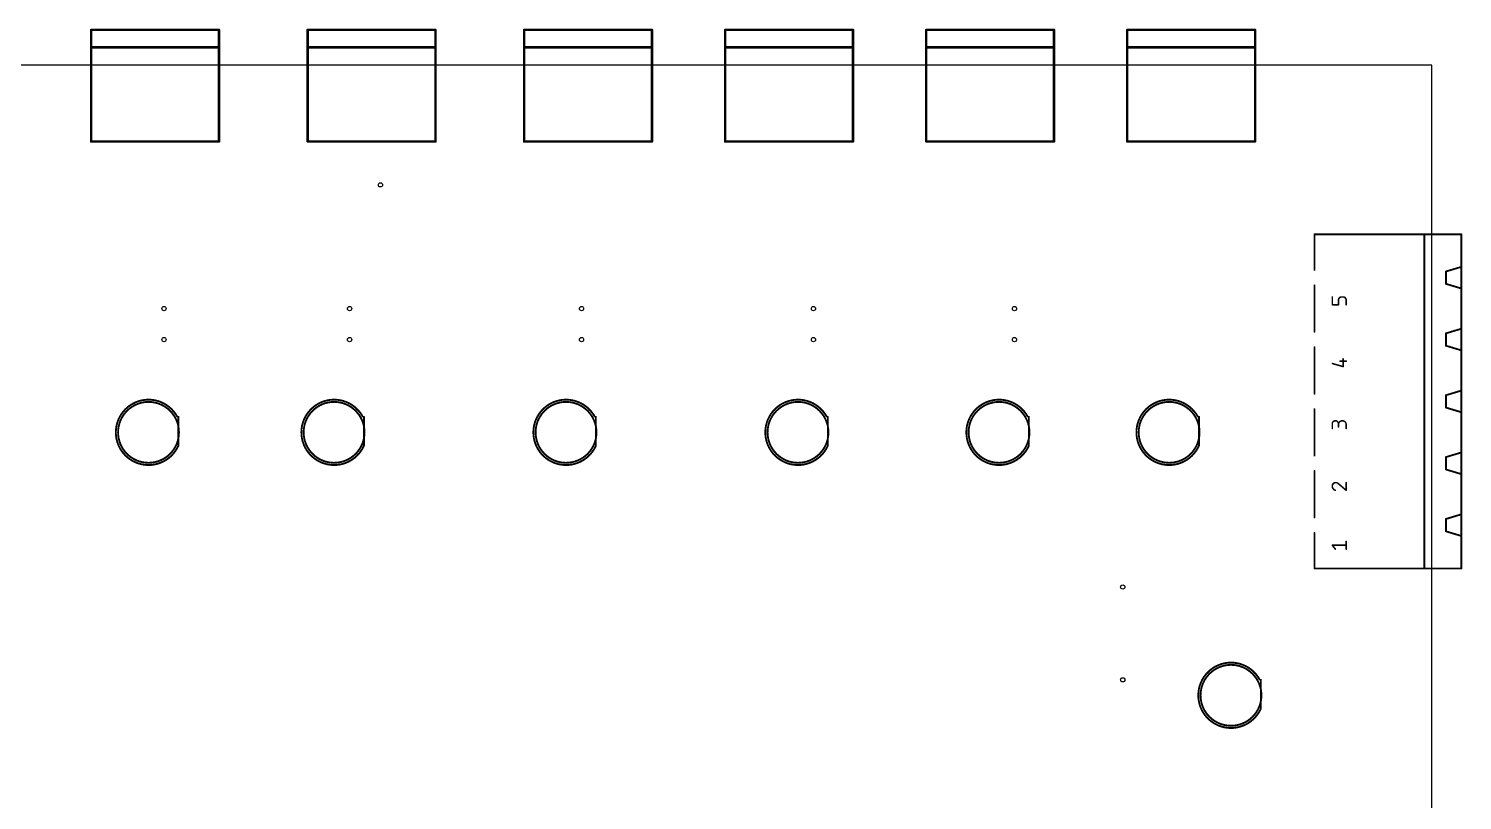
# Model space of a CAD drawing. Extents: x -9 to 239, y 3 to 146.
# Drawn here: x 121 to 238.7, y 82.8 to 146.2 of the extents above; entities that cross this region are included whole.
import ezdxf

# ---------------------------------------------------------------- set-up
doc = ezdxf.new("R2010")
doc.units = 0
for name, color, linetype in [('20', 53, 'CONTINUOUS'), ('21', 40, 'CONTINUOUS'), ('44', 253, 'CONTINUOUS')]:
    doc.layers.add(name, color=color, linetype=linetype)

msp = doc.modelspace()

# ---------------------------------------------------------------- linework, layer by layer
at = {"layer": '20'}
for p, q in [((236.2, 143.18), (-7.62, 143.18)), ((236.2, 2.54), (236.2, 143.18))]:
    msp.add_line(p, q, dxfattribs=at)
at = {"layer": '21'}
for points, const_width in [([(126.098, 144.636), (126.098, 146.071)], 0.2032), ([(126.098, 146.071), (133.098, 146.071)], 0.2032), ([(133.098, 146.071), (136.598, 146.071)], 0.2032), ([(136.598, 146.071), (136.598, 144.636)], 0.2032), ([(143.878, 144.636), (143.878, 146.071)], 0.2032), ([(143.878, 146.071), (150.878, 146.071)], 0.2032), ([(150.878, 146.071), (154.378, 146.071)], 0.2032), ([(154.378, 146.071), (154.378, 144.636)], 0.2032), ([(161.658, 144.636), (161.658, 146.071)], 0.2032), ([(161.658, 146.071), (168.658, 146.071)], 0.2032), ([(168.658, 146.071), (172.158, 146.071)], 0.2032), ([(172.158, 146.071), (172.158, 144.636)], 0.2032), ([(178.168, 144.636), (178.168, 146.071)], 0.2032), ([(178.168, 146.071), (185.168, 146.071)], 0.2032), ([(185.168, 146.071), (188.668, 146.071)], 0.2032), ([(188.668, 146.071), (188.668, 144.636)], 0.2032), ([(194.678, 144.636), (194.678, 146.071)], 0.2032), ([(194.678, 146.071), (201.678, 146.071)], 0.2032), ([(201.678, 146.071), (205.178, 146.071)], 0.2032), ([(205.178, 146.071), (205.178, 144.636)], 0.2032), ([(211.188, 144.636), (211.188, 146.071)], 0.2032), ([(211.188, 146.071), (218.188, 146.071)], 0.2032), ([(218.188, 146.071), (221.688, 146.071)], 0.2032), ([(221.688, 146.071), (221.688, 144.636)], 0.2032), ([(126.098, 136.912), (126.098, 144.636)], 0.2032), ([(126.098, 144.636), (133.098, 144.636)], 0.2032), ([(133.098, 144.636), (136.598, 144.636)], 0.2032), ([(136.598, 144.636), (136.598, 136.912)], 0.2032), ([(143.878, 136.912), (143.878, 144.636)], 0.2032), ([(143.878, 144.636), (150.878, 144.636)], 0.2032), ([(150.878, 144.636), (154.378, 144.636)], 0.2032), ([(154.378, 144.636), (154.378, 136.912)], 0.2032), ([(161.658, 136.912), (161.658, 144.636)], 0.2032), ([(161.658, 144.636), (168.658, 144.636)], 0.2032), ([(168.658, 144.636), (172.158, 144.636)], 0.2032), ([(172.158, 144.636), (172.158, 136.912)], 0.2032), ([(178.168, 136.912), (178.168, 144.636)], 0.2032), ([(178.168, 144.636), (185.168, 144.636)], 0.2032), ([(185.168, 144.636), (188.668, 144.636)], 0.2032), ([(188.668, 144.636), (188.668, 136.912)], 0.2032), ([(194.678, 136.912), (194.678, 144.636)], 0.2032), ([(194.678, 144.636), (201.678, 144.636)], 0.2032), ([(201.678, 144.636), (205.178, 144.636)], 0.2032), ([(205.178, 144.636), (205.178, 136.912)], 0.2032), ([(211.188, 136.912), (211.188, 144.636)], 0.2032), ([(211.188, 144.636), (218.188, 144.636)], 0.2032), ([(218.188, 144.636), (221.688, 144.636)], 0.2032), ([(221.688, 144.636), (221.688, 136.912)], 0.2032), ([(133.098, 136.912), (126.098, 136.912)], 0.2032), ([(136.598, 136.912), (133.098, 136.912)], 0.2032), ([(150.878, 136.912), (143.878, 136.912)], 0.2032), ([(154.378, 136.912), (150.878, 136.912)], 0.2032), ([(168.658, 136.912), (161.658, 136.912)], 0.2032), ([(172.158, 136.912), (168.658, 136.912)], 0.2032), ([(185.168, 136.912), (178.168, 136.912)], 0.2032), ([(188.668, 136.912), (185.168, 136.912)], 0.2032), ([(201.678, 136.912), (194.678, 136.912)], 0.2032), ([(205.178, 136.912), (201.678, 136.912)], 0.2032), ([(218.188, 136.912), (211.188, 136.912)], 0.2032), ([(221.688, 136.912), (218.188, 136.912)], 0.2032), ([(226.568, 126.365), (226.568, 129.286)], 0.1524), ([(226.568, 129.286), (235.585, 129.286)], 0.1524), ([(235.585, 101.854), (235.585, 129.286)], 0.1524), ([(235.585, 129.286), (238.633, 129.286)], 0.1524), ([(238.633, 126.619), (238.633, 129.286)], 0.1524), ([(238.633, 126.619), (237.363, 126.238)], 0.1524), ([(237.363, 125.222), (237.363, 126.238)], 0.1524), ([(238.633, 124.841), (238.633, 126.619)], 0.1524), ([(226.568, 121.285), (226.568, 125.095)], 0.1524), ([(238.633, 124.841), (237.363, 125.222)], 0.1524), ([(238.633, 121.539), (238.633, 124.841)], 0.1524), ([(228.0285, 123.5075), (228.0285, 124.1425)], 0.127), ([(228.5365, 123.8885), (228.5365, 123.5075)], 0.127), ([(228.9175, 124.1425), (228.7905, 124.1425)], 0.127), ([(229.1715, 123.5075), (229.1715, 123.8885)], 0.127), ([(228.5365, 123.5075), (228.0285, 123.5075)], 0.127), ([(238.633, 121.539), (237.363, 121.158)], 0.1524), ([(238.633, 119.761), (238.633, 121.539)], 0.1524), ([(237.363, 120.142), (237.363, 121.158)], 0.1524), ([(238.633, 119.761), (237.363, 120.142)], 0.1524), ([(226.568, 116.205), (226.568, 120.015)], 0.1524), ([(228.6635, 118.872), (229.1715, 118.872)], 0.127), ([(228.9175, 118.4275), (228.9175, 119.0625)], 0.127), ([(238.633, 116.459), (238.633, 119.761)], 0.1524), ([(228.0285, 118.6815), (228.9175, 118.4275)], 0.127), ([(238.633, 116.459), (237.363, 116.078)], 0.1524), ([(237.363, 115.062), (237.363, 116.078)], 0.1524), ([(238.633, 114.681), (238.633, 116.459)], 0.1524), ([(133.26, 111.93), (133.26, 114.305)], 0.1524), ([(148.5, 111.93), (148.5, 114.305)], 0.1524), ([(167.55, 111.93), (167.55, 114.305)], 0.1524), ([(186.6, 111.93), (186.6, 114.305)], 0.1524), ([(203.11, 111.93), (203.11, 114.305)], 0.1524), ([(217.08, 111.93), (217.08, 114.305)], 0.1524), ([(226.568, 111.125), (226.568, 114.935)], 0.1524), ([(238.633, 114.681), (237.363, 115.062)], 0.1524), ([(238.633, 111.379), (238.633, 114.681)], 0.1524), ([(228.0285, 113.3475), (228.0285, 113.7285)], 0.127), ([(228.5365, 113.7285), (228.5365, 113.4745)], 0.127), ([(229.1715, 113.3475), (229.1715, 113.665)], 0.127), ([(238.633, 111.379), (237.363, 110.998)], 0.1524), ([(237.363, 109.982), (237.363, 110.998)], 0.1524), ([(238.633, 109.601), (238.633, 111.379)], 0.1524), ([(226.568, 106.045), (226.568, 109.855)], 0.1524), ([(238.633, 109.601), (237.363, 109.982)], 0.1524), ([(238.633, 106.299), (238.633, 109.601)], 0.1524), ([(228.5365, 108.8073), (229.1715, 108.2675)], 0.127), ([(229.1715, 108.2675), (229.1715, 108.9025)], 0.127), ([(238.633, 106.299), (237.363, 105.918)], 0.1524), ([(237.363, 105.918), (237.363, 104.902)], 0.1524), ([(238.633, 104.521), (238.633, 106.299)], 0.1524), ([(226.568, 101.854), (226.568, 104.775)], 0.1524), ([(238.633, 104.521), (237.363, 104.902)], 0.1524), ([(228.2825, 103.4415), (228.0285, 103.759)], 0.127), ([(228.0285, 103.759), (229.1715, 103.759)], 0.127), ([(229.1715, 103.4415), (229.1715, 104.0765)], 0.127), ([(238.633, 101.854), (238.633, 104.521)], 0.1524), ([(226.568, 101.854), (235.585, 101.854)], 0.1524), ([(235.585, 101.854), (238.633, 101.854)], 0.1524), ([(222.16, 90.34), (222.16, 92.715)], 0.1524)]:
    msp.add_lwpolyline(points, dxfattribs=dict(at, const_width=const_width))
for points, const_width in [([(126.1488, 146.071, 1), (126.0472, 146.071)], 0.1016), ([(126.098, 146.1218, 1), (126.098, 146.0202)], 0.1016), ([(133.098, 146.1218, 1), (133.098, 146.0202)], 0.1016), ([(133.098, 146.0202, 1), (133.098, 146.1218)], 0.1016), ([(136.6488, 146.071, 1), (136.5472, 146.071)], 0.1016), ([(136.598, 146.0202, 1), (136.598, 146.1218)], 0.1016), ([(143.9288, 146.071, 1), (143.8272, 146.071)], 0.1016), ([(143.878, 146.1218, 1), (143.878, 146.0202)], 0.1016), ([(150.878, 146.1218, 1), (150.878, 146.0202)], 0.1016), ([(150.878, 146.0202, 1), (150.878, 146.1218)], 0.1016), ([(154.4288, 146.071, 1), (154.3272, 146.071)], 0.1016), ([(154.378, 146.0202, 1), (154.378, 146.1218)], 0.1016), ([(161.7088, 146.071, 1), (161.6072, 146.071)], 0.1016), ([(161.658, 146.1218, 1), (161.658, 146.0202)], 0.1016), ([(168.658, 146.1218, 1), (168.658, 146.0202)], 0.1016), ([(168.658, 146.0202, 1), (168.658, 146.1218)], 0.1016), ([(172.2088, 146.071, 1), (172.1072, 146.071)], 0.1016), ([(172.158, 146.0202, 1), (172.158, 146.1218)], 0.1016), ([(178.2188, 146.071, 1), (178.1172, 146.071)], 0.1016), ([(178.168, 146.1218, 1), (178.168, 146.0202)], 0.1016), ([(185.168, 146.1218, 1), (185.168, 146.0202)], 0.1016), ([(185.168, 146.0202, 1), (185.168, 146.1218)], 0.1016), ([(188.7188, 146.071, 1), (188.6172, 146.071)], 0.1016), ([(188.668, 146.0202, 1), (188.668, 146.1218)], 0.1016), ([(194.7288, 146.071, 1), (194.6272, 146.071)], 0.1016), ([(194.678, 146.1218, 1), (194.678, 146.0202)], 0.1016), ([(201.678, 146.1218, 1), (201.678, 146.0202)], 0.1016), ([(201.678, 146.0202, 1), (201.678, 146.1218)], 0.1016), ([(205.2288, 146.071, 1), (205.1272, 146.071)], 0.1016), ([(205.178, 146.0202, 1), (205.178, 146.1218)], 0.1016), ([(211.2388, 146.071, 1), (211.1372, 146.071)], 0.1016), ([(211.188, 146.1218, 1), (211.188, 146.0202)], 0.1016), ([(218.188, 146.1218, 1), (218.188, 146.0202)], 0.1016), ([(218.188, 146.0202, 1), (218.188, 146.1218)], 0.1016), ([(221.7388, 146.071, 1), (221.6372, 146.071)], 0.1016), ([(221.688, 146.0202, 1), (221.688, 146.1218)], 0.1016), ([(126.1488, 144.636, 1), (126.0472, 144.636)], 0.1016), ([(126.098, 144.6868, 1), (126.098, 144.5852)], 0.1016), ([(126.0472, 144.636, 1), (126.1488, 144.636)], 0.1016), ([(133.098, 144.6868, 1), (133.098, 144.5852)], 0.1016), ([(133.098, 144.5852, 1), (133.098, 144.6868)], 0.1016), ([(136.6488, 144.636, 1), (136.5472, 144.636)], 0.1016), ([(136.5472, 144.636, 1), (136.6488, 144.636)], 0.1016), ([(136.598, 144.5852, 1), (136.598, 144.6868)], 0.1016), ([(143.9288, 144.636, 1), (143.8272, 144.636)], 0.1016), ([(143.878, 144.6868, 1), (143.878, 144.5852)], 0.1016), ([(143.8272, 144.636, 1), (143.9288, 144.636)], 0.1016), ([(150.878, 144.6868, 1), (150.878, 144.5852)], 0.1016), ([(150.878, 144.5852, 1), (150.878, 144.6868)], 0.1016), ([(154.4288, 144.636, 1), (154.3272, 144.636)], 0.1016), ([(154.3272, 144.636, 1), (154.4288, 144.636)], 0.1016), ([(154.378, 144.5852, 1), (154.378, 144.6868)], 0.1016), ([(161.7088, 144.636, 1), (161.6072, 144.636)], 0.1016), ([(161.658, 144.6868, 1), (161.658, 144.5852)], 0.1016), ([(161.6072, 144.636, 1), (161.7088, 144.636)], 0.1016), ([(168.658, 144.6868, 1), (168.658, 144.5852)], 0.1016), ([(168.658, 144.5852, 1), (168.658, 144.6868)], 0.1016), ([(172.2088, 144.636, 1), (172.1072, 144.636)], 0.1016), ([(172.1072, 144.636, 1), (172.2088, 144.636)], 0.1016), ([(172.158, 144.5852, 1), (172.158, 144.6868)], 0.1016), ([(178.2188, 144.636, 1), (178.1172, 144.636)], 0.1016), ([(178.168, 144.6868, 1), (178.168, 144.5852)], 0.1016), ([(178.1172, 144.636, 1), (178.2188, 144.636)], 0.1016), ([(185.168, 144.6868, 1), (185.168, 144.5852)], 0.1016), ([(185.168, 144.5852, 1), (185.168, 144.6868)], 0.1016), ([(188.7188, 144.636, 1), (188.6172, 144.636)], 0.1016), ([(188.6172, 144.636, 1), (188.7188, 144.636)], 0.1016), ([(188.668, 144.5852, 1), (188.668, 144.6868)], 0.1016), ([(194.7288, 144.636, 1), (194.6272, 144.636)], 0.1016), ([(194.678, 144.6868, 1), (194.678, 144.5852)], 0.1016), ([(194.6272, 144.636, 1), (194.7288, 144.636)], 0.1016), ([(201.678, 144.6868, 1), (201.678, 144.5852)], 0.1016), ([(201.678, 144.5852, 1), (201.678, 144.6868)], 0.1016), ([(205.2288, 144.636, 1), (205.1272, 144.636)], 0.1016), ([(205.1272, 144.636, 1), (205.2288, 144.636)], 0.1016), ([(205.178, 144.5852, 1), (205.178, 144.6868)], 0.1016), ([(211.2388, 144.636, 1), (211.1372, 144.636)], 0.1016), ([(211.188, 144.6868, 1), (211.188, 144.5852)], 0.1016), ([(211.1372, 144.636, 1), (211.2388, 144.636)], 0.1016), ([(218.188, 144.6868, 1), (218.188, 144.5852)], 0.1016), ([(218.188, 144.5852, 1), (218.188, 144.6868)], 0.1016), ([(221.7388, 144.636, 1), (221.6372, 144.636)], 0.1016), ([(221.6372, 144.636, 1), (221.7388, 144.636)], 0.1016), ([(221.688, 144.5852, 1), (221.688, 144.6868)], 0.1016), ([(126.098, 136.9628, 1), (126.098, 136.8612)], 0.1016), ([(126.0472, 136.912, 1), (126.1488, 136.912)], 0.1016), ([(133.098, 136.9628, 1), (133.098, 136.8612)], 0.1016), ([(133.098, 136.8612, 1), (133.098, 136.9628)], 0.1016), ([(136.5472, 136.912, 1), (136.6488, 136.912)], 0.1016), ([(136.598, 136.8612, 1), (136.598, 136.9628)], 0.1016), ([(143.878, 136.9628, 1), (143.878, 136.8612)], 0.1016), ([(143.8272, 136.912, 1), (143.9288, 136.912)], 0.1016), ([(150.878, 136.9628, 1), (150.878, 136.8612)], 0.1016), ([(150.878, 136.8612, 1), (150.878, 136.9628)], 0.1016), ([(154.3272, 136.912, 1), (154.4288, 136.912)], 0.1016), ([(154.378, 136.8612, 1), (154.378, 136.9628)], 0.1016), ([(161.658, 136.9628, 1), (161.658, 136.8612)], 0.1016), ([(161.6072, 136.912, 1), (161.7088, 136.912)], 0.1016), ([(168.658, 136.9628, 1), (168.658, 136.8612)], 0.1016), ([(168.658, 136.8612, 1), (168.658, 136.9628)], 0.1016), ([(172.1072, 136.912, 1), (172.2088, 136.912)], 0.1016), ([(172.158, 136.8612, 1), (172.158, 136.9628)], 0.1016), ([(178.168, 136.9628, 1), (178.168, 136.8612)], 0.1016), ([(178.1172, 136.912, 1), (178.2188, 136.912)], 0.1016), ([(185.168, 136.9628, 1), (185.168, 136.8612)], 0.1016), ([(185.168, 136.8612, 1), (185.168, 136.9628)], 0.1016), ([(188.6172, 136.912, 1), (188.7188, 136.912)], 0.1016), ([(188.668, 136.8612, 1), (188.668, 136.9628)], 0.1016), ([(194.678, 136.9628, 1), (194.678, 136.8612)], 0.1016), ([(194.6272, 136.912, 1), (194.7288, 136.912)], 0.1016), ([(201.678, 136.9628, 1), (201.678, 136.8612)], 0.1016), ([(201.678, 136.8612, 1), (201.678, 136.9628)], 0.1016), ([(205.1272, 136.912, 1), (205.2288, 136.912)], 0.1016), ([(205.178, 136.8612, 1), (205.178, 136.9628)], 0.1016), ([(211.188, 136.9628, 1), (211.188, 136.8612)], 0.1016), ([(211.1372, 136.912, 1), (211.2388, 136.912)], 0.1016), ([(218.188, 136.9628, 1), (218.188, 136.8612)], 0.1016), ([(218.188, 136.8612, 1), (218.188, 136.9628)], 0.1016), ([(221.6372, 136.912, 1), (221.7388, 136.912)], 0.1016), ([(221.688, 136.8612, 1), (221.688, 136.9628)], 0.1016), ([(226.6061, 129.286, 1), (226.5299, 129.286)], 0.0762), ([(226.568, 129.3241, 1), (226.568, 129.2479)], 0.0762), ([(235.6231, 129.286, 1), (235.5469, 129.286)], 0.0762), ([(235.585, 129.3241, 1), (235.585, 129.2479)], 0.0762), ([(235.585, 129.2479, 1), (235.585, 129.3241)], 0.0762), ([(238.6711, 129.286, 1), (238.5949, 129.286)], 0.0762), ([(238.633, 129.2479, 1), (238.633, 129.3241)], 0.0762), ([(226.5299, 126.365, 1), (226.6061, 126.365)], 0.0762), ([(237.4011, 126.238, 1), (237.3249, 126.238)], 0.0762), ([(237.3521, 126.2745, 1), (237.3739, 126.2015)], 0.0762), ([(238.6711, 126.619, 1), (238.5949, 126.619)], 0.0762), ([(238.5949, 126.619, 1), (238.6711, 126.619)], 0.0762), ([(238.6439, 126.5825, 1), (238.6221, 126.6555)], 0.0762), ([(226.6061, 125.095, 1), (226.5299, 125.095)], 0.0762), ([(237.3739, 125.2585, 1), (237.3521, 125.1855)], 0.0762), ([(237.3249, 125.222, 1), (237.4011, 125.222)], 0.0762), ([(238.6711, 124.841, 1), (238.5949, 124.841)], 0.0762), ([(238.5949, 124.841, 1), (238.6711, 124.841)], 0.0762), ([(238.6221, 124.8045, 1), (238.6439, 124.8775)], 0.0762), ([(228.0602, 124.1425, 1), (227.9968, 124.1425)], 0.0635), ([(228.7905, 124.1425, 0.4142), (228.5365, 123.8885)], 0.127), ([(228.5683, 123.8885, 1), (228.5048, 123.8885)], 0.0635), ([(228.5048, 123.8885, 1), (228.5683, 123.8885)], 0.0635), ([(228.7905, 124.1743, 1), (228.7905, 124.1108)], 0.0635), ([(228.7905, 124.1108, 1), (228.7905, 124.1743)], 0.0635), ([(228.9175, 124.1743, 1), (228.9175, 124.1108)], 0.0635), ([(229.1715, 123.8885, 0.4142), (228.9175, 124.1425)], 0.127), ([(228.9175, 124.1108, 1), (228.9175, 124.1743)], 0.0635), ([(229.2032, 123.8885, 1), (229.1398, 123.8885)], 0.0635), ([(229.1398, 123.8885, 1), (229.2032, 123.8885)], 0.0635), ([(228.0285, 123.5393, 1), (228.0285, 123.4758)], 0.0635), ([(227.9968, 123.5075, 1), (228.0602, 123.5075)], 0.0635), ([(228.5048, 123.5075, 1), (228.5683, 123.5075)], 0.0635), ([(228.5365, 123.4758, 1), (228.5365, 123.5393)], 0.0635), ([(229.1398, 123.5075, 1), (229.2032, 123.5075)], 0.0635), ([(226.5299, 121.285, 1), (226.6061, 121.285)], 0.0762), ([(238.6711, 121.539, 1), (238.5949, 121.539)], 0.0762), ([(238.5949, 121.539, 1), (238.6711, 121.539)], 0.0762), ([(238.6439, 121.5025, 1), (238.6221, 121.5755)], 0.0762), ([(237.4011, 121.158, 1), (237.3249, 121.158)], 0.0762), ([(237.3521, 121.1945, 1), (237.3739, 121.1215)], 0.0762), ([(237.3739, 120.1785, 1), (237.3521, 120.1055)], 0.0762), ([(237.3249, 120.142, 1), (237.4011, 120.142)], 0.0762), ([(226.6061, 120.015, 1), (226.5299, 120.015)], 0.0762), ([(228.6635, 118.9038, 1), (228.6635, 118.8402)], 0.0635), ([(228.9493, 119.0625, 1), (228.8858, 119.0625)], 0.0635), ([(229.1715, 118.8402, 1), (229.1715, 118.9038)], 0.0635), ([(238.6711, 119.761, 1), (238.5949, 119.761)], 0.0762), ([(238.5949, 119.761, 1), (238.6711, 119.761)], 0.0762), ([(238.6221, 119.7245, 1), (238.6439, 119.7975)], 0.0762), ([(228.0372, 118.712, 1), (228.0198, 118.651)], 0.0635), ([(228.8858, 118.4275, 1), (228.9493, 118.4275)], 0.0635), ([(228.9088, 118.397, 1), (228.9262, 118.458)], 0.0635), ([(133.16, 114.33, 4.2361), (133.26, 111.93)], 0.1524), ([(130.81, 110.53, 1), (130.81, 115.53, 1), (130.81, 110.53)], 0.1524), ([(148.4, 114.33, 4.2361), (148.5, 111.93)], 0.1524), ([(146.05, 110.53, 1), (146.05, 115.53, 1), (146.05, 110.53)], 0.1524), ([(167.45, 114.33, 4.2361), (167.55, 111.93)], 0.1524), ([(165.1, 110.53, 1), (165.1, 115.53, 1), (165.1, 110.53)], 0.1524), ([(186.5, 114.33, 4.2361), (186.6, 111.93)], 0.1524), ([(184.15, 110.53, 1), (184.15, 115.53, 1), (184.15, 110.53)], 0.1524), ([(203.01, 114.33, 4.2361), (203.11, 111.93)], 0.1524), ([(200.66, 110.53, 1), (200.66, 115.53, 1), (200.66, 110.53)], 0.1524), ([(216.98, 114.33, 4.2361), (217.08, 111.93)], 0.1524), ([(214.63, 110.53, 1), (214.63, 115.53, 1), (214.63, 110.53)], 0.1524), ([(226.5299, 116.205, 1), (226.6061, 116.205)], 0.0762), ([(237.4011, 116.078, 1), (237.3249, 116.078)], 0.0762), ([(237.3521, 116.1145, 1), (237.3739, 116.0415)], 0.0762), ([(238.6711, 116.459, 1), (238.5949, 116.459)], 0.0762), ([(238.5949, 116.459, 1), (238.6711, 116.459)], 0.0762), ([(238.6439, 116.4225, 1), (238.6221, 116.4955)], 0.0762), ([(133.1267, 114.3116, 1), (133.1933, 114.3484)], 0.0762), ([(133.2981, 114.305, 1), (133.2219, 114.305)], 0.0762), ([(148.3667, 114.3116, 1), (148.4333, 114.3484)], 0.0762), ([(148.5381, 114.305, 1), (148.4619, 114.305)], 0.0762), ([(167.4167, 114.3116, 1), (167.4833, 114.3484)], 0.0762), ([(167.5881, 114.305, 1), (167.5119, 114.305)], 0.0762), ([(186.4667, 114.3116, 1), (186.5333, 114.3484)], 0.0762), ([(186.6381, 114.305, 1), (186.5619, 114.305)], 0.0762), ([(202.9767, 114.3116, 1), (203.0433, 114.3484)], 0.0762), ([(203.1481, 114.305, 1), (203.0719, 114.305)], 0.0762), ([(216.9467, 114.3116, 1), (217.0133, 114.3484)], 0.0762), ([(217.1181, 114.305, 1), (217.0419, 114.305)], 0.0762), ([(226.6061, 114.935, 1), (226.5299, 114.935)], 0.0762), ([(237.3739, 115.0985, 1), (237.3521, 115.0255)], 0.0762), ([(237.3249, 115.062, 1), (237.4011, 115.062)], 0.0762), ([(238.6711, 114.681, 1), (238.5949, 114.681)], 0.0762), ([(238.5949, 114.681, 1), (238.6711, 114.681)], 0.0762), ([(238.6221, 114.6445, 1), (238.6439, 114.7175)], 0.0762), ([(228.5365, 113.7285, 1), (228.0285, 113.7285)], 0.127), ([(228.0602, 113.7285, 1), (227.9968, 113.7285)], 0.0635), ([(227.9968, 113.7285, 1), (228.0602, 113.7285)], 0.0635), ([(227.9968, 113.3475, 1), (228.0602, 113.3475)], 0.0635), ([(229.1715, 113.665, 1), (228.5365, 113.665)], 0.127), ([(228.5683, 113.7285, 1), (228.5048, 113.7285)], 0.0635), ([(228.5048, 113.7285, 1), (228.5683, 113.7285)], 0.0635), ([(228.5048, 113.665, 1), (228.5683, 113.665)], 0.0635), ([(228.5048, 113.4745, 1), (228.5683, 113.4745)], 0.0635), ([(229.2032, 113.665, 1), (229.1398, 113.665)], 0.0635), ([(229.1398, 113.665, 1), (229.2032, 113.665)], 0.0635), ([(229.1398, 113.3475, 1), (229.2032, 113.3475)], 0.0635), ([(133.2219, 111.93, 1), (133.2981, 111.93)], 0.0762), ([(133.2948, 111.9144, 1), (133.2252, 111.9456)], 0.0762), ([(148.4619, 111.93, 1), (148.5381, 111.93)], 0.0762), ([(148.5348, 111.9144, 1), (148.4652, 111.9456)], 0.0762), ([(167.5119, 111.93, 1), (167.5881, 111.93)], 0.0762), ([(167.5848, 111.9144, 1), (167.5152, 111.9456)], 0.0762), ([(186.5619, 111.93, 1), (186.6381, 111.93)], 0.0762), ([(186.6348, 111.9144, 1), (186.5652, 111.9456)], 0.0762), ([(203.0719, 111.93, 1), (203.1481, 111.93)], 0.0762), ([(203.1448, 111.9144, 1), (203.0752, 111.9456)], 0.0762), ([(217.0419, 111.93, 1), (217.1181, 111.93)], 0.0762), ([(217.1148, 111.9144, 1), (217.0452, 111.9456)], 0.0762), ([(226.5299, 111.125, 1), (226.6061, 111.125)], 0.0762), ([(237.4011, 110.998, 1), (237.3249, 110.998)], 0.0762), ([(237.3521, 111.0345, 1), (237.3739, 110.9615)], 0.0762), ([(238.6711, 111.379, 1), (238.5949, 111.379)], 0.0762), ([(238.5949, 111.379, 1), (238.6711, 111.379)], 0.0762), ([(238.6439, 111.3425, 1), (238.6221, 111.4155)], 0.0762), ([(226.6061, 109.855, 1), (226.5299, 109.855)], 0.0762), ([(237.3739, 110.0185, 1), (237.3521, 109.9455)], 0.0762), ([(237.3249, 109.982, 1), (237.4011, 109.982)], 0.0762), ([(238.6711, 109.601, 1), (238.5949, 109.601)], 0.0762), ([(238.5949, 109.601, 1), (238.6711, 109.601)], 0.0762), ([(238.6221, 109.5645, 1), (238.6439, 109.6375)], 0.0762), ([(228.3143, 108.9025, 0.4142), (228.0285, 108.6168)], 0.127), ([(228.0285, 108.6168, 0.3252), (228.2825, 108.2675)], 0.127), ([(228.0602, 108.6167, 1), (227.9968, 108.6168)], 0.0635), ([(227.9968, 108.6168, 1), (228.0602, 108.6168)], 0.0635), ([(228.2727, 108.2373, 1), (228.2923, 108.2977)], 0.0635), ([(228.5365, 108.8073, 0.2053), (228.3143, 108.9025)], 0.127), ([(228.3142, 108.9342, 1), (228.3143, 108.8708)], 0.0635), ([(228.3143, 108.8708, 1), (228.3143, 108.9343)], 0.0635), ([(228.5571, 108.8314, 1), (228.5159, 108.7831)], 0.0635), ([(228.5135, 108.7854, 1), (228.5595, 108.8291)], 0.0635), ([(229.2032, 108.9025, 1), (229.1398, 108.9025)], 0.0635), ([(229.1509, 108.2433, 1), (229.1921, 108.2917)], 0.0635), ([(229.1398, 108.2675, 1), (229.2032, 108.2675)], 0.0635), ([(226.5299, 106.045, 1), (226.6061, 106.045)], 0.0762), ([(237.4011, 105.918, 1), (237.3249, 105.918)], 0.0762), ([(237.3521, 105.9545, 1), (237.3739, 105.8815)], 0.0762), ([(238.6711, 106.299, 1), (238.5949, 106.299)], 0.0762), ([(238.5949, 106.299, 1), (238.6711, 106.299)], 0.0762), ([(238.6439, 106.2625, 1), (238.6221, 106.3355)], 0.0762), ([(226.6061, 104.775, 1), (226.5299, 104.775)], 0.0762), ([(237.3739, 104.9385, 1), (237.3521, 104.8655)], 0.0762), ([(237.3249, 104.902, 1), (237.4011, 104.902)], 0.0762), ([(228.0285, 103.7908, 1), (228.0285, 103.7272)], 0.0635), ([(228.0533, 103.7788, 1), (228.0037, 103.7392)], 0.0635), ([(229.2032, 104.0765, 1), (229.1398, 104.0765)], 0.0635), ([(229.1715, 103.7272, 1), (229.1715, 103.7908)], 0.0635), ([(238.6711, 104.521, 1), (238.5949, 104.521)], 0.0762), ([(238.5949, 104.521, 1), (238.6711, 104.521)], 0.0762), ([(238.6221, 104.4845, 1), (238.6439, 104.5575)], 0.0762), ([(228.2577, 103.4217, 1), (228.3073, 103.4613)], 0.0635), ([(229.1398, 103.4415, 1), (229.2032, 103.4415)], 0.0635), ([(226.568, 101.8921, 1), (226.568, 101.8159)], 0.0762), ([(226.5299, 101.854, 1), (226.6061, 101.854)], 0.0762), ([(235.585, 101.8921, 1), (235.585, 101.8159)], 0.0762), ([(235.5469, 101.854, 1), (235.6231, 101.854)], 0.0762), ([(235.585, 101.8159, 1), (235.585, 101.8921)], 0.0762), ([(238.5949, 101.854, 1), (238.6711, 101.854)], 0.0762), ([(238.633, 101.8159, 1), (238.633, 101.8921)], 0.0762), ([(222.06, 92.74, 4.2361), (222.16, 90.34)], 0.1524), ([(219.71, 88.94, 1), (219.71, 93.94, 1), (219.71, 88.94)], 0.1524), ([(222.0267, 92.7216, 1), (222.0933, 92.7584)], 0.0762), ([(222.1981, 92.715, 1), (222.1219, 92.715)], 0.0762), ([(222.1219, 90.34, 1), (222.1981, 90.34)], 0.0762), ([(222.1948, 90.3244, 1), (222.1252, 90.3556)], 0.0762)]:
    msp.add_lwpolyline(points, format="xyb", dxfattribs=dict(at, const_width=const_width))
at = {"layer": '44'}
for centre in [(149.86, 133.35), (132.08, 123.19), (147.32, 123.19), (166.37, 123.19), (185.42, 123.19), (201.93, 123.19), (132.08, 120.65), (147.32, 120.65), (166.37, 120.65), (185.42, 120.65), (201.93, 120.65), (210.82, 100.33), (210.82, 92.71)]:
    msp.add_circle(centre, 0.175, dxfattribs=at)

doc.saveas('drawing.dxf')
